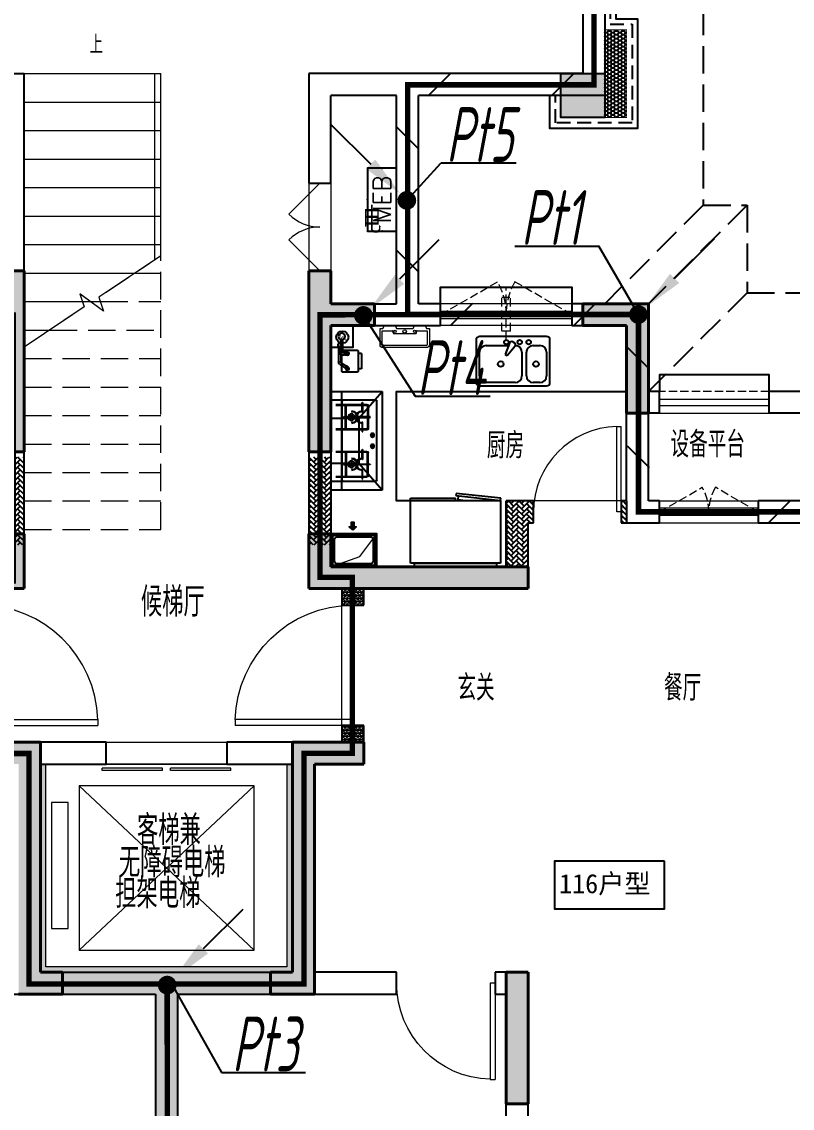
# Model space of a CAD drawing. Extents: x 3753737 to 4713801, y -857380 to 24339.
# Drawn here: x 4589527 to 4596561, y -771827 to -761912 of the extents above; entities that cross this region are included whole.
import ezdxf
from ezdxf.enums import TextEntityAlignment as Align

# ---------------------------------------------------------------- set-up
doc = ezdxf.new("R2010")
doc.units = 0
doc.header["$LTSCALE"] = 1000
doc.header["$MEASUREMENT"] = 0
for name, pattern in [('#P_--_20B1_001_t3$0$DASH', [0.35, 0.25, -0.1]), ('CENTER2', [1.125, 0.75, -0.125, 0.125, -0.125]), ('DASH', [0.35, 0.25, -0.1]), ('HIDDEN', [0.375, 0.25, -0.125])]:
    doc.linetypes.add(name, pattern=pattern)
doc.layers.get('0').update_dxf_attribs({"linetype": 'CONTINUOUS'})
for name, color, linetype in [('!!电气', 1, 'CONTINUOUS'), ('AH-FURNITURE', 1, 'CONTINUOUS'), ('DIM-照明', 7, 'CONTINUOUS'), ('EQUIP-照明', 3, 'CONTINUOUS'), ('IP-bath&kitchen-JOHNSON', 4, 'CONTINUOUS'), ('LVTRY', 252, 'CONTINUOUS'), ('LWIRE', 4, 'CONTINUOUS'), ('SHTLN', 4, 'CONTINUOUS'), ('VPIPE-中水', 122, 'CONTINUOUS'), ('WALL', 252, 'CONTINUOUS'), ('WIRE-接地', 2, 'CONTINUOUS'), ('保温', 6, 'CONTINUOUS'), ('卫生间', 6, 'CONTINUOUS'), ('建筑-排气道', 252, 'CONTINUOUS'), ('看线', 185, 'CONTINUOUS'), ('立面-看线', 251, 'CONTINUOUS')]:
    doc.layers.add(name, color=color, linetype=linetype)
for name, color, linetype, lineweight in [('3.5方案汇报，与郭总、侯月琴确定户型_t8$0$STAIR', 2, 'CONTINUOUS', 18), ('COLUMN', 252, 'CONTINUOUS', 40), ('DIM_SYMB', 252, 'CONTINUOUS', 20), ('PUB_HATCH', 8, 'CONTINUOUS', 9), ('PUB_TEXT', 7, 'CONTINUOUS', 20), ('STAIR', 252, 'CONTINUOUS', 20), ('WINDOW', 146, 'CONTINUOUS', 20), ('填充', 251, 'CONTINUOUS', 5), ('平面-栏杆', 56, 'CONTINUOUS', 15), ('平面-看线', 252, 'CONTINUOUS', 15), ('平面-空调室内机', 176, 'CONTINUOUS', 9), ('平面-空调预留孔', 252, 'CONTINUOUS', 15), ('立面-洞口示意', 252, 'CONTINUOUS', 13)]:
    doc.layers.add(name, color=color, linetype=linetype, lineweight=lineweight)
doc.styles.add('_TCH_DIM', font='SIMPLEX', dxfattribs={"bigfont": 'GBCBIG'})
doc.styles.add('_TEL_DIM', font='SIMPLEX', dxfattribs={"width": 0.8, "height": 3.5, "bigfont": 'HZTXT'})
doc.styles.add('DIM_FONT', font='SIMPLEX', dxfattribs={"width": 0.7, "bigfont": 'GBCBIG'})
doc.styles.add('HZTXT', font='gbeitc.shx', dxfattribs={"width": 0.8, "height": 400, "bigfont": 'hztxt.shx'})
doc.styles.get("Standard").update_dxf_attribs({"font": 'gbenor.shx', "bigfont": 'gbcbig.shx'})
doc.styles.add('黑体', font='simhei.ttf')
pattern_1 = [(45, (0, 0), (0, 47.4157523), [100.584, -33.528]), (135, (23.708, 23.708), (3e-15, 47.4157523), [100.584, -33.528])]
pattern_2 = [(90, (0, 0), (-16.49778, 1e-15), [9.525, -19.05]), (210, (0, 0), (8.24889, -14.2874966), [9.525, -19.05]), (150, (6e-16, 9.525), (-8.24889, -14.2874966), [9.525, -19.05])]

# ---------------------------------------------------------------- blocks, each defined once
blk = doc.blocks.new('rtyg7uyhg')
at = {"layer": 'LVTRY'}
for p, q in [((193590.3, 45458.1), (193590.3, 45069.5)), ((194234.6, 45488.8), (193621, 45488.8)), ((193896.4, 45429.9), (193857.6, 45326.3)), ((193925.8, 45440.4), (193940.1, 45432.2)), ((194265.3, 45069.5), (194265.3, 45458.1)), ((193621, 45130.8), (193621, 45345.6)), ((193682.3, 45407), (193887.8, 45407)), ((193857.6, 45326.3), (193875.3, 45316)), ((193875.3, 45316), (193945.6, 45401.5)), ((194009.6, 45345.6), (194009.6, 45130.8)), ((194050.5, 45130.8), (194050.5, 45345.6)), ((194111.9, 45407), (194173.3, 45407)), ((194234.6, 45345.6), (194234.6, 45130.8)), ((193621, 45038.8), (194234.6, 45038.8)), ((193948.3, 45069.5), (193682.3, 45069.5)), ((194173.3, 45069.5), (194111.9, 45069.5))]:
    blk.add_line(p, q, dxfattribs=at)
for centre, radius in [((193866.4, 45437.7), 20.5), ((193989.2, 45437.7), 20.5), ((194071, 45437.7), 20.5), ((193815.3, 45238.2), 25.6), ((194137.5, 45238.2), 25.6)]:
    blk.add_circle(centre, radius, dxfattribs=at)
for centre, radius, start, end in [((193621, 45458.1), 30.7, 89.99999, 179.99999), ((193915.6, 45422.7), 20.5, 59.99999, 159.46231), ((193929.8, 45414.5), 20.5, 320.53767, 59.99999), ((194234.6, 45458.1), 30.7, 359.99999, 89.99999), ((193682.3, 45345.6), 61.4, 89.99999, 179.99999), ((193948.3, 45345.6), 61.4, 359.99999, 89.99999), ((194111.9, 45345.6), 61.4, 89.99999, 179.99999), ((194173.3, 45345.6), 61.4, 359.99999, 89.99999), ((193682.3, 45130.8), 61.4, 179.99999, 269.99999), ((193948.3, 45130.8), 61.4, 269.99999, 359.99999), ((194111.9, 45130.8), 61.4, 179.99999, 269.99999), ((194173.3, 45130.8), 61.4, 269.99999, 359.99999), ((193621, 45069.5), 30.7, 179.99999, 269.99999), ((194234.6, 45069.5), 30.7, 269.99999, 359.99999)]:
    blk.add_arc(centre, radius, start, end, dxfattribs=at)
at = {"layer": 'LVTRY', "style": 'DIM_FONT', "width": 0.8, "flags": 9}
for tag in ['YSIZE', 'XSIZE']:
    blk.add_attdef(tag, (193927.8, 45487.8), '', height=0.5, rotation=89.99999, dxfattribs=at)
blk = doc.blocks.new('A$C60D053AF')
at = {"layer": 'AH-FURNITURE', "color": 8}
for p, q in [((232.5, -90), (128.3, -90)), ((192.5, -71), (327.6, -71)), ((192.5, -91), (327.6, -91)), ((341.7, -96.9), (370, -143.2)), ((355.9, -82.7), (384.2, -129)), ((232.5, -110), (128.3, -110)), ((245, -129.5), (245, -122.5)), ((265, -129.5), (265, -122.5)), ((255, -281), (255, -251)), ((255, -281), (393, -281)), ((393, -281), (393, -251))]:
    blk.add_line(p, q, dxfattribs=at)
for points in [[(170, -68, 1), (170, -94), (192.5, -94), (192.5, -68)], [(268, -122.5), (268, -107, 0.414214), (248, -87), (232.5, -87), (232.5, -113), (242, -113), (242, -122.5)], [(234, -251), (414, -251, 0.414214), (424, -241), (424, -111, 0.414214), (414, -101), (234, -101, 0.414214), (224, -111), (224, -241, 0.414214)], [(242, -152, 1), (268, -152), (268, -129.5), (242, -129.5)], [(383.8, -161.2, 1), (402.2, -142.8), (386.3, -126.9), (367.9, -145.3)]]:
    blk.add_lwpolyline(points, format="xyb", close=True, dxfattribs=at)
for centre, radius in [((100, -100), 30), ((255, -152), 15), ((255, -152), 10), ((393, -152), 15), ((393, -152), 10)]:
    blk.add_circle(centre, radius, dxfattribs=at)
for radius in [40, 20]:
    blk.add_arc((327.6, -111), radius, 45, 90, dxfattribs=at)
blk = doc.blocks.new('A-Kitchen-7')
at = {"layer": 'LVTRY'}
for p, q in [((-519, 780), (-7, 834)), ((-515, 756), (-519, 780)), ((-4, 811), (-515, 756)), ((515, 756), (-515, 756)), ((-515, 756), (-515, 40)), ((-486, 761), (-485, 756)), ((-29, 767), (-112, 756)), ((-29, 767), (-35, 806)), ((-7, 834), (-4, 811)), ((515, 780), (0, 780)), ((0, 756), (0, 780)), ((515, 756), (515, 780)), ((515, 40), (515, 756)), ((-515, 40), (515, 40))]:
    blk.add_line(p, q, dxfattribs=at)
blk.add_lwpolyline([(-469, 40), (-469, 0), (469, 0), (469, 40)], close=True, dxfattribs=at)
blk = doc.blocks.new('FRSDFDGDGDRGDR')
at = {"layer": '平面-空调预留孔', "color": 252}
for p, q in [((699612.3, 775044), (699612.3, 775441.2)), ((699618.9, 775447.8), (699746.3, 775447.8)), ((699746.3, 775447.8), (699746.3, 775355.4)), ((699719.9, 775342.2), (699719.9, 775143)), ((699726.5, 775348.8), (699739.7, 775348.8)), ((699726.5, 775136.4), (699739.7, 775136.4)), ((699746.3, 775129.8), (699746.3, 775037.4)), ((699746.3, 775037.4), (699618.9, 775037.4))]:
    blk.add_line(p, q, dxfattribs=at)
blk.add_lwpolyline([(699766.1, 775166.7), (699792.5, 775153.5), (699792.5, 775057.2), (699766.1, 775044), (699766.1, 775017.6), (699618.9, 775017.6, -0.414214), (699592.5, 775044), (699592.5, 775441.2, -0.414214), (699618.9, 775467.6), (699766.1, 775467.6), (699766.1, 775441.2), (699792.5, 775428), (699792.5, 775331.6), (699766.1, 775318.4)], format="xyb", close=True, dxfattribs=at)
for centre, radius in [((699739.7, 775331.6), 10.6), ((699739.7, 775243.2), 15.8), ((699739.7, 775153.5), 10.6)]:
    blk.add_circle(centre, radius, dxfattribs=at)
for centre, start, end in [((699618.9, 775441.2), 90, 180), ((699726.5, 775342.2), 90, 180), ((699739.7, 775355.4), 270, 360), ((699726.5, 775143), 180, 270), ((699739.7, 775129.8), 0, 90), ((699618.9, 775044), 180, 270)]:
    blk.add_arc(centre, 6.6, start, end, dxfattribs=at)
blk = doc.blocks.new('*U136')
h = blk.add_hatch(color=5)
h.set_gradient(color1=(0, 0, 255), rotation=180, tint=1)
h.paths.add_polyline_path([(0, 0), (-6.35, -6.35), (-6.35, -2.159), (-15, -2.159), (-15, 2.159), (-6.35, 2.159), (-6.35, 6.35)])
at = {"color": 0, "linetype": 'Continuous'}
blk.add_lwpolyline([(0, 0), (-6.35, -6.35), (-6.35, -2.159), (-15, -2.159), (-15, 2.159), (-6.35, 2.159), (-6.35, 6.35)], close=True, dxfattribs=at)
blk = doc.blocks.new('GDGDRGDRGRD')
at = {"layer": 'PUB_HATCH'}
blk.add_hatch(color=252, dxfattribs=at).paths.add_polyline_path([(430319.8, 370173.6), (430319.8, 370443.6), (430179.8, 370443.6), (430179.8, 370428.6), (430284.8, 370428.6), (430304.8, 370408.6), (430304.8, 370208.6), (430284.8, 370188.6), (429964.8, 370188.6), (429944.8, 370208.6), (429944.8, 370408.6), (429964.8, 370428.6), (430069.8, 370428.6), (430069.8, 370443.6), (429929.8, 370443.6), (429929.8, 370173.6)])
at = {"layer": 'LVTRY', "color": 251}
for p, q in [((430080.5, 371515.4), (429864.6, 371758.3)), ((430334.8, 371758.3), (429864.6, 371758.3)), ((429864.6, 371758.3), (429864.6, 370858.3)), ((430234.8, 370858.3), (430234.8, 371758.3)), ((430334.8, 371515.4), (430080.5, 371515.4)), ((430080.5, 371515.4), (430080.5, 371100.3)), ((429864.6, 370858.3), (430080.5, 371100.3)), ((430080.5, 371100.3), (430334.8, 371100.3)), ((429864.6, 370858.3), (430334.8, 370858.3))]:
    blk.add_line(p, q, dxfattribs=at)
at = {"layer": 'LVTRY'}
for p, q in [((429914.8, 370948.3), (429914.8, 371668.3)), ((429924.8, 371678.3), (430324.8, 371678.3)), ((429994.8, 371628.3), (429994.8, 371418.3)), ((429999.8, 371628.3), (429999.8, 371418.3)), ((430289.8, 371638.3), (430004.8, 371638.3)), ((430289.8, 371633.3), (430004.8, 371633.3)), ((430045.1, 371658.3), (430045.1, 371568.3)), ((430049.6, 371658.3), (430045.1, 371658.3)), ((430049.6, 371568.3), (430049.6, 371658.3)), ((430194.8, 371418.3), (430194.8, 371628.3)), ((430199.8, 371418.3), (430199.8, 371628.3)), ((430234.8, 371668.3), (430234.8, 370948.3)), ((429974.8, 371525.6), (430102.3, 371525.6)), ((429974.8, 371521.1), (429974.8, 371525.6)), ((430102.3, 371521.1), (429974.8, 371521.1)), ((430045.1, 371568.3), (430049.6, 371568.3)), ((430219.8, 371525.6), (430092.3, 371525.6)), ((430092.3, 371525.6), (430092.3, 371521.1)), ((430092.3, 371521.1), (430219.8, 371521.1)), ((430102.3, 371525.6), (430102.3, 371521.1)), ((430219.8, 371521.1), (430219.8, 371525.6)), ((430234.8, 371100.3), (430234.8, 371515.4)), ((430004.8, 371413.3), (430289.8, 371413.3)), ((430004.8, 371408.3), (430289.8, 371408.3)), ((430045.1, 371388.3), (430045.1, 371478.3)), ((430045.1, 371478.3), (430049.6, 371478.3)), ((430049.6, 371478.3), (430049.6, 371388.3)), ((429935.4, 371358.3), (429974.2, 371358.3)), ((429954.8, 371338.9), (429954.8, 371377.7)), ((430049.6, 371388.3), (430045.1, 371388.3)), ((429935.4, 371258.3), (429974.2, 371258.3)), ((429954.8, 371238.9), (429954.8, 371277.7)), ((430004.8, 371208.3), (430289.8, 371208.3)), ((430045.1, 371228.3), (430045.1, 371138.3)), ((430049.6, 371228.3), (430045.1, 371228.3)), ((430049.6, 371138.3), (430049.6, 371228.3)), ((429994.8, 370988.3), (429994.8, 371198.3)), ((429999.8, 370988.3), (429999.8, 371198.3)), ((430004.8, 371203.3), (430289.8, 371203.3)), ((430045.1, 371138.3), (430049.6, 371138.3)), ((430194.8, 371198.3), (430194.8, 370988.3)), ((430199.8, 371198.3), (430199.8, 370988.3)), ((430102.3, 371095.6), (429974.8, 371095.6)), ((429974.8, 371095.6), (429974.8, 371091.1)), ((429974.8, 371091.1), (430102.3, 371091.1)), ((430045.1, 370958.3), (430045.1, 371048.3)), ((430045.1, 371048.3), (430049.6, 371048.3)), ((430049.6, 371048.3), (430049.6, 370958.3)), ((430092.3, 371091.1), (430092.3, 371095.6)), ((430092.3, 371095.6), (430219.8, 371095.6)), ((430219.8, 371091.1), (430092.3, 371091.1)), ((430102.3, 371091.1), (430102.3, 371095.6)), ((430219.8, 371095.6), (430219.8, 371091.1)), ((430324.8, 370938.3), (429924.8, 370938.3)), ((430289.8, 370983.3), (430004.8, 370983.3)), ((430289.8, 370978.3), (430004.8, 370978.3)), ((430049.6, 370958.3), (430045.1, 370958.3))]:
    blk.add_line(p, q, dxfattribs=at)
at = {"layer": 'LVTRY', "color": 252}
for p, q in [((430069.8, 370428.6), (430069.8, 370443.6)), ((430179.8, 370428.6), (430179.8, 370443.6))]:
    blk.add_line(p, q, dxfattribs=at)
at = {"layer": 'LVTRY'}
blk.add_lwpolyline([(429608.8, 370758.3), (429734.8, 370758.3), (429734.8, 371758.3), (427634.8, 371758.3)], dxfattribs=at)
at = {"layer": 'LVTRY', "color": 252}
for points in [[(430334.8, 370158.6), (429914.8, 370158.6), (429914.8, 370458.6), (430334.8, 370458.6)], [(430319.8, 370173.6), (429929.8, 370173.6), (429929.8, 370443.6), (430319.8, 370443.6)], [(429964.8, 370428.6), (430284.8, 370428.6), (430304.8, 370408.6), (430304.8, 370208.6), (430284.8, 370188.6), (429964.8, 370188.6), (429944.8, 370208.6), (429944.8, 370408.6), (429964.8, 370428.6)]]:
    blk.add_lwpolyline(points, close=True, dxfattribs=at)
at = {"layer": 'LVTRY'}
for centre, radius in [((430147.3, 371523.3), 29.7), ((430147.3, 371523.3), 11.7), ((429954.8, 371358.3), 17), ((429954.8, 371258.3), 17), ((430147.3, 371093.3), 29.7), ((430147.3, 371093.3), 11.7)]:
    blk.add_circle(centre, radius, dxfattribs=at)
for centre, radius, start, end in [((429924.8, 371668.3), 10, 90, 180), ((430004.8, 371628.3), 10, 90, 180), ((430004.8, 371628.3), 5, 90, 180), ((430189.8, 371628.3), 10, 0, 90), ((430189.8, 371628.3), 5, 0, 90), ((430224.8, 371668.3), 10, 0, 90), ((430047.3, 371523.3), 56.7, 2.27424, 87.72576), ((430047.3, 371523.3), 52.2, 2.47041, 87.52959), ((430047.3, 371523.3), 56.7, 272.27424, 357.72576), ((430047.3, 371523.3), 52.2, 272.47041, 357.52959), ((430147.3, 371523.3), 56.7, 92.27424, 177.72576), ((430147.3, 371523.3), 56.7, 182.27424, 267.72576), ((430147.3, 371523.3), 52.2, 92.47041, 177.52959), ((430147.3, 371523.3), 52.2, 182.47041, 267.52959), ((430004.8, 371418.3), 10, 180, 270), ((430004.8, 371418.3), 5, 180, 270), ((430189.8, 371418.3), 5, 270, 0), ((430189.8, 371418.3), 10, 270, 0), ((430004.8, 371198.3), 10, 90, 180), ((430189.8, 371198.3), 10, 0, 90), ((430004.8, 371198.3), 5, 90, 180), ((430047.3, 371093.3), 56.7, 2.27424, 87.72576), ((430047.3, 371093.3), 52.2, 2.47041, 87.52959), ((430147.3, 371093.3), 56.7, 92.27424, 177.72576), ((430147.3, 371093.3), 52.2, 92.47041, 177.52959), ((430189.8, 371198.3), 5, 0, 90), ((430047.3, 371093.3), 56.7, 272.27424, 357.72576), ((430047.3, 371093.3), 52.2, 272.47041, 357.52959), ((430147.3, 371093.3), 56.7, 182.27424, 267.72576), ((430147.3, 371093.3), 52.2, 182.47041, 267.52959), ((429924.8, 370948.3), 10, 180, 270), ((430004.8, 370988.3), 10, 180, 270), ((430004.8, 370988.3), 5, 180, 270), ((430189.8, 370988.3), 5, 270, 0), ((430189.8, 370988.3), 10, 270, 0), ((430224.8, 370948.3), 10, 270, 0)]:
    blk.add_arc(centre, radius, start, end, dxfattribs=at)
at = {"layer": '立面-洞口示意', "color": 252}
blk.add_lwpolyline([(430334.8, 370158.6), (430071.3, 370252.5), (429914.8, 370458.6)], dxfattribs=at)
at = {"xscale": -1, "rotation": 270}
blk.add_blockref('FRSDFDGDGDRGDR', (-345582.7, -327434.2), dxfattribs=at)
at = {"xscale": -1}
blk.add_blockref('rtyg7uyhg', (622599.6, 326769.5), dxfattribs=at)
at = {"rotation": 270}
blk.add_blockref('A$C60D053AF', (430334.8, 372358.3), dxfattribs=at)
at = {"layer": 'LVTRY', "color": 1, "extrusion": (0, 0, -1), "xscale": -0.7999999999883585, "yscale": 0.7999999999883585, "zscale": -0.7999999999883585}
blk.add_blockref('A-Kitchen-7', (-429196.8, 370158.6), dxfattribs=at)
at = {"layer": '建筑-排气道', "xscale": -5, "yscale": 5, "zscale": 5, "rotation": 90}
blk.add_blockref('*U136', (430134.7, 370490.9), dxfattribs=at)
blk = doc.blocks.new('GFDGFSDFGD')
at = {"layer": 'PUB_HATCH'}
for points in [[(456616.6, 374623.7), (456616.6, 373473.7), (456816.6, 373473.7), (456816.6, 375123.7), (456616.6, 375123.7), (456616.6, 374823.7), (456216.6, 374823.7), (456216.6, 374623.7)], [(459616.6, 374623.7), (460016.6, 374623.7), (460016.6, 374823.7), (459616.6, 374823.7), (459616.6, 375123.7), (459416.6, 375123.7), (459416.6, 373473.7), (459616.6, 373473.7)], [(461916.7, 374823.7), (461916.7, 374623.7), (462316.6, 374623.7), (462316.6, 373823.7), (462516.6, 373823.7), (462516.6, 374823.7)], [(454816.4, 372423.2), (454816.6, 372224), (456816.6, 372224), (456816.6, 372724), (456616.6, 372724), (456616.6, 372424), (455016.6, 372424)], [(461416.8, 372423.2), (461216.6, 372424), (459616.6, 372424), (459616.6, 372724), (459416.6, 372724), (459416.6, 372224), (461416.6, 372224)], [(456966.6, 370823.7), (456316.6, 370823.7), (456316.6, 370623.7), (456766.6, 370623.7), (456766.6, 368523.7), (457166.6, 368523.7), (457166.6, 368723.7), (456966.6, 368723.7)], [(459266.6, 370823.7), (459266.6, 368723.7), (459066.6, 368723.7), (459066.6, 368523.7), (459466.6, 368523.7), (459466.6, 370623.7), (459916.6, 370623.7), (459916.6, 370823.7)], [(461416.6, 368723.7), (461216.6, 368723.7), (461216.6, 367523.7), (461416.6, 367523.7)]]:
    blk.add_hatch(color=256, dxfattribs=at).paths.add_polyline_path(points)
at = {"layer": 'COLUMN', "color": 252}
for p, q in [((456816.6, 375123.7), (456616.6, 375123.7)), ((456816.6, 373473.7), (456816.6, 375123.7)), ((459616.6, 375123.7), (459416.6, 375123.7)), ((459416.6, 375123.7), (459416.6, 373473.7)), ((459616.6, 374823.7), (459616.6, 375123.7)), ((460016.6, 374823.7), (459616.6, 374823.7)), ((460016.6, 374623.7), (460016.6, 374823.7)), ((461916.7, 374823.7), (461916.7, 374623.7)), ((462516.6, 374823.7), (461916.7, 374823.7)), ((462516.6, 373823.7), (462516.6, 374823.7)), ((459616.6, 374623.7), (460016.6, 374623.7)), ((459616.6, 373473.7), (459616.6, 374623.7)), ((461916.7, 374623.7), (462316.6, 374623.7)), ((462316.6, 374623.7), (462316.6, 373823.7)), ((462316.6, 373823.7), (462516.6, 373823.7)), ((456616.6, 373473.7), (456816.6, 373473.7)), ((459416.6, 373473.7), (459616.6, 373473.7)), ((456816.6, 372724), (456616.6, 372724)), ((456816.6, 372224), (456816.6, 372724)), ((459616.6, 372724), (459416.6, 372724)), ((459416.6, 372724), (459416.6, 372224)), ((459616.6, 372424), (459616.6, 372724)), ((461216.6, 372424), (459616.6, 372424)), ((461416.8, 372423.2), (461216.6, 372424)), ((461416.6, 372224), (461416.8, 372423.2)), ((454816.6, 372224), (456816.6, 372224)), ((459416.6, 372224), (461416.6, 372224)), ((456966.6, 370823.7), (456316.6, 370823.7)), ((456966.6, 368723.7), (456966.6, 370823.7)), ((459266.6, 370823.7), (459266.6, 368723.7)), ((459916.6, 370823.7), (459266.6, 370823.7)), ((459916.6, 370623.7), (459916.6, 370823.7)), ((459466.6, 368523.7), (459466.6, 370623.7)), ((459466.6, 370623.7), (459916.6, 370623.7)), ((457166.6, 368723.7), (456966.6, 368723.7)), ((457166.6, 368523.7), (457166.6, 368723.7)), ((459266.6, 368723.7), (459066.6, 368723.7)), ((459066.6, 368723.7), (459066.6, 368523.7)), ((461416.6, 368723.7), (461216.6, 368723.7)), ((461216.6, 368723.7), (461216.6, 367523.7)), ((461416.6, 367523.7), (461416.6, 368723.7)), ((456766.6, 368523.7), (457166.6, 368523.7)), ((459066.6, 368523.7), (459466.6, 368523.7)), ((461216.6, 367523.7), (461416.6, 367523.7))]:
    blk.add_line(p, q, dxfattribs=at)
blk = doc.blocks.new('GDFGDGRD')
at = {"layer": '保温', "linetype": 'ByBlock', "ltscale": 10}
h = blk.add_hatch(dxfattribs=at)
h.set_pattern_fill('AR-HBONE', color=251, scale=55)
h.set_pattern_definition(pattern_1)
h.paths.add_polyline_path([(431616.6, 372623.9), (431816.6, 372623.9), (431816.7, 373423.7), (431616.7, 373423.7)])
h = blk.add_hatch(dxfattribs=at)
h.set_pattern_fill('AR-HBONE', color=251, scale=55)
h.set_pattern_definition(pattern_1)
h.paths.add_polyline_path([(434616.6, 372623.9), (434416.6, 372623.9), (434416.5, 373423.7), (434616.5, 373423.7)])
h = blk.add_hatch(dxfattribs=at)
h.set_pattern_fill('AR-HBONE', color=251, scale=55)
h.set_pattern_definition(pattern_1)
h.paths.add_polyline_path([(428966.6, 372823.7), (428966.6, 373023.7), (428916.6, 373023.7), (428916.6, 372823.7)])
h = blk.add_hatch(dxfattribs=at)
h.set_pattern_fill('AR-HBONE', color=251, scale=55)
h.set_pattern_definition(pattern_1)
h.paths.add_polyline_path([(429816.6, 372823.7), (429816.6, 373023.7), (429766.6, 373023.7), (429766.6, 372823.7)])
h = blk.add_hatch(dxfattribs=at)
h.set_pattern_fill('AR-HBONE', color=251, scale=55)
h.set_pattern_definition(pattern_1)
h.paths.add_polyline_path([(430017.8, 372423.6), (430016.6, 373023.7), (429816.6, 373023.7), (429817.8, 372423.6)])
at = {"layer": '保温', "linetype": 'Continuous', "ltscale": 10}
h = blk.add_hatch(dxfattribs=at)
h.set_pattern_fill('HEX', color=251, scale=10, angle=90, style=0)
h.set_pattern_definition(pattern_2)
h.paths.add_polyline_path([(431316.6, 372073.7), (431516.6, 372073.7), (431516.7, 372223.7), (431316.7, 372223.7)])
h = blk.add_hatch(dxfattribs=at)
h.set_pattern_fill('HEX', color=251, scale=10, angle=90, style=0)
h.set_pattern_definition(pattern_2)
h.paths.add_polyline_path([(431316.6, 370823.7), (431516.6, 370823.7), (431516.7, 370973.7), (431316.7, 370973.7)])
h = blk.add_hatch(dxfattribs=at)
h.set_pattern_fill('HEX', color=251, scale=10, angle=90, style=0)
h.set_pattern_definition([(90, (-70765.891, -151624.736), (-16.49778, 1e-15), [9.525, -19.05]), (210, (-70765.891, -151624.736), (8.24889, -14.2874966), [9.525, -19.05]), (150, (-70765.891, -151615.211), (-8.24889, -14.2874966), [9.525, -19.05])])
h.paths.add_polyline_path([(434066.6, 368523.7), (434066.6, 368723.7), (432166.6, 368723.7), (432166.6, 368523.7)])
h = blk.add_hatch(dxfattribs=at)
h.set_pattern_fill('HEX', color=251, scale=10, angle=90, style=0)
h.set_pattern_definition([(90, (-70765.891, -152124.736), (-16.49778, 1e-15), [9.525, -19.05]), (210, (-70765.891, -152124.736), (8.24889, -14.2874966), [9.525, -19.05]), (150, (-70765.891, -152115.211), (-8.24889, -14.2874966), [9.525, -19.05])])
h.paths.add_polyline_path([(433016.7, 363923.7), (433216.7, 363923.7), (433216.7, 368523.7), (433016.7, 368523.7)])
at = {"layer": '保温', "color": 251, "linetype": 'ByBlock', "ltscale": 10}
blk.add_line((428916.6, 373023.7), (428916.6, 372823.7), dxfattribs=at)
blk = doc.blocks.new('dongkong')
at = {"layer": '平面-空调预留孔', "color": 8, "linetype": 'HIDDEN', "ltscale": 0.3}
for p, q in [((-603796, 210899.9), (-603796, 210431.5)), ((-603836, 210821), (-603836, 210510.8)), ((-603836, 210821), (-603756, 210821)), ((-603756, 210821), (-603756, 210510.8))]:
    blk.add_line(p, q, dxfattribs=at)
blk.add_lwpolyline([(-603756, 210510.8), (-603836, 210510.8)], dxfattribs=at)
blk = doc.blocks.new('A$C148B7D8E')
at = {"layer": '卫生间', "color": 252, "linetype": 'DASH'}
for p, q in [((7300, 10800), (8200, 9900)), ((7700, 10800), (8600, 9900)), ((7300, 10000), (8200, 9100))]:
    blk.add_line(p, q, dxfattribs=at)
blk.add_lwpolyline([(16100, 14000), (16100, 15400), (7700, 15400), (7700, 10800), (7300, 10800), (7300, 10000), (900, 10000), (900, 9000), (-900, 9000), (-900, -900), (1750, -900), (1750, -2100), (23450, -2100), (23450, -900), (25100, -900)], dxfattribs=at)
blk = doc.blocks.new('A$C028C60F5')
at = {"color": 252}
blk.add_lwpolyline([(400, 0), (0, 0), (0, -400), (400, -400)], close=True, dxfattribs=at)
at = {"layer": 'PUB_HATCH', "color": 252}
blk.add_solid([(0, -400), (400, -400), (0, 0), (400, 0)], dxfattribs=at)
blk = doc.blocks.new('A$C3EFA6995')
for p in [(9700, 100), (9700, -2400), (15900, -2400)]:
    blk.add_blockref('A$C028C60F5', p)
at = {"xscale": -1}
blk.add_blockref('A$C028C60F5', (16300, 100), dxfattribs=at)
blk = doc.blocks.new('$DorLib2D$00000001')
for p, q in [((0.45, 0.975), (0.5, 0.975)), ((0.45, 0), (0.45, 0.975)), ((0.5, 0), (0.5, 0.975)), ((0.5, 0), (0.45, 0))]:
    blk.add_line(p, q)
at = {"lineweight": 13}
blk.add_arc((0.475, 0), 0.975, 91.46928, 180, dxfattribs=at)
blk = doc.blocks.new('$DorLib2D$00000116')
at = {"color": 0}
for p, q in [((-0.5, 0), (-0.146, 0.354)), ((0.5, 0), (0.146, 0.354))]:
    blk.add_line(p, q, dxfattribs=at)
for centre, start, end in [((-0.5, 0), 0, 45), ((0.5, 0), 135, 180)]:
    blk.add_arc(centre, 0.5, start, end, dxfattribs=at)
blk = doc.blocks.new('$WINLIB2D$00000001')
at = {"color": 0}
for points in [[(-0.5, 0.5), (-0.5, -0.5)], [(-0.5, 0.5), (0.5, 0.5)], [(0.5, -0.5), (0.5, 0.5)], [(0.5, 0.1667), (-0.5, 0.1667)], [(0.5, -0.1667), (-0.5, -0.1667)], [(-0.5, -0.5), (0.5, -0.5)]]:
    blk.add_lwpolyline(points, dxfattribs=at)
blk = doc.blocks.new('$DORLIB2D$00000127')
at = {"color": 0}
for points in [[(-0.5333, 0.7949), (-0.5333, 0.6904)], [(-0.0333, 0.7949), (-0.5333, 0.7949)], [(-0.0333, 0.7949), (-0.0333, 0.6904)], [(0.5333, 0.7949), (0.0333, 0.7949)], [(0.0333, 0.7949), (0.0333, 0.6904)], [(0.5333, 0.7949), (0.5333, 0.6904)], [(-0.0333, 0.6904), (-0.5333, 0.6904)], [(0.5333, 0.6904), (0.0333, 0.6904)], [(0.5, 0.5), (-0.5, 0.5)]]:
    blk.add_lwpolyline(points, dxfattribs=at)
blk = doc.blocks.new('A$C66B635E3')
at = {"layer": '填充'}
h = blk.add_hatch(dxfattribs=at)
h.set_pattern_fill('隔热材料02', color=252, scale=100, style=0)
h.set_pattern_definition([(0, (-1161708.397, -603838.63), (0, 50), []), (0, (-1161708.397, -603821.964), (0, 50), []), (270, (-1161664.656, -603813.333), (50, -9e-15), [5.01775, -44.98225]), (270, (-1161702.115, -603813.333), (50, -9e-15), [5.01775, -44.98225]), (90, (-1161676.603, -603847.26), (-50, 3e-15), [5.01775, -44.98225]), (90, (-1161690.17, -603847.26), (-50, 3e-15), [5.01775, -44.98225]), (180, (-1161658.373, -603855.3), (-6e-15, -50), [50.02425, 0.02425]), (135, (-1161672.33, -603852.79), (3e-15, 49.99987405), [4.268, -66.44275]), (116.56505, (-1161625.348, -603849.77), (0.00011283, 49.99993342), [2.805, -108.9985]), (116.56505, (-1161675.348, -603849.77), (0.00011283, 49.99993342), [2.805, -108.9985]), (153.43495, (-1161617.313, -603855.298), (-0.0001128, 49.9999334), [5.61, -106.1935]), (153.43495, (-1161667.313, -603855.298), (-0.0001128, 49.9999334), [5.61, -106.1935]), (63.43495, (-1161626.603, -603842.244), (-0.00011283, 49.99993342), [26.714, -85.0895]), (63.43495, (-1161676.603, -603842.244), (-0.00011283, 49.99993342), [26.714, -85.0895]), (116.56505, (-1161614.656, -603813.333), (0.00011283, 49.99993342), [2.805, -108.9985]), (116.56505, (-1161664.656, -603813.333), (0.00011283, 49.99993342), [2.805, -108.9985]), (135, (-1161665.91, -603810.824), (3e-15, 49.99987405), [4.268, -66.44275]), (153.43495, (-1161618.93, -603807.806), (-0.0001128, 49.9999334), [5.61, -106.1935]), (153.43495, (-1161668.93, -603807.806), (-0.0001128, 49.9999334), [5.61, -106.1935]), (45, (-1161700.86, -603810.824), (0, 49.99987405), [4.268, -66.44275]), (63.43495, (-1161652.115, -603813.333), (-0.00011283, 49.99993342), [2.805, -108.9985]), (63.43495, (-1161702.115, -603813.333), (-0.00011283, 49.99993342), [2.805, -108.9985]), (26.56505, (-1161647.842, -603807.806), (0.0001128, 49.9999334), [5.61, -106.1935]), (26.56505, (-1161697.842, -603807.806), (0.0001128, 49.9999334), [5.61, -106.1935]), (116.56505, (-1161640.168, -603842.244), (0.00011283, 49.99993342), [26.714, -85.0895]), (116.56505, (-1161690.168, -603842.244), (0.00011283, 49.99993342), [26.714, -85.0895]), (45, (-1161694.44, -603852.79), (0, 49.99987405), [4.268, -66.44275]), (63.43495, (-1161641.422, -603849.77), (-0.00011283, 49.99993342), [2.805, -108.9985]), (63.43495, (-1161691.422, -603849.77), (-0.00011283, 49.99993342), [2.805, -108.9985]), (26.56505, (-1161649.46, -603855.298), (0.0001128, 49.9999334), [5.61, -106.1935]), (26.56505, (-1161699.46, -603855.298), (0.0001128, 49.9999334), [5.61, -106.1935])])
h.paths.add_polyline_path([(36400, 6800), (36350, 6800), (36350, 4900), (38650, 4900), (38650, 6800), (38600, 6800), (38600, 4950), (36400, 4950)])
at = {"layer": '立面-看线'}
h = blk.add_hatch(dxfattribs=at)
h.set_pattern_fill('HONEY', color=252, scale=13)
h.set_pattern_definition([(0, (-420616.579, -519516.725), (30.95625, 17.872595), [20.6375, -41.275]), (120, (-420616.579, -519516.725), (-30.9562463, 17.8726014), [20.6375, -41.275]), (60, (-420616.579, -519516.725), (3.7e-06, 35.7451964), [-41.275, 20.6375])])
h.paths.add_polyline_path([(41500, 12900), (41500, 12900), (41500, 13500), (41699.4, 13500), (41699.4, 12700), (41500, 12700)])
at = {"color": 252, "const_width": 8}
blk.add_lwpolyline([(41500, 13500), (41700, 13500), (41700, 12700), (41100, 12700), (41100, 12900)], dxfattribs=at)
at = {"color": 252}
blk.add_lwpolyline([(42047.1, 5913.1), (41041.1, 5913.1), (41041.1, 5477.1), (42047.1, 5477.1)], close=True, dxfattribs=at)
at = {"layer": '3.5方案汇报，与郭总、侯月琴确定户型_t8$0$STAIR', "color": 252}
for p, q in [((36701.9, 6600), (38301.9, 5100)), ((38301.9, 6600), (36701.9, 5100))]:
    blk.add_line(p, q, dxfattribs=at)
for points in [[(38301.9, 5100), (38301.9, 6600), (36701.9, 6600), (36701.9, 5100)], [(36601.9, 5300), (36601.9, 6450), (36451.9, 6450), (36451.9, 5300)]]:
    blk.add_lwpolyline(points, close=True, dxfattribs=at)
at = {"layer": 'DIM_SYMB', "color": 252}
blk.add_lwpolyline([(36850, 13230, 0, 0, 0), (36850, 11430, 40, 0, 0), (36850, 11280, 0, 0, 0)], format="xyseb", dxfattribs=at)
at = {"layer": 'IP-bath&kitchen-JOHNSON', "color": 252}
blk.add_lwpolyline([(39200, 10800), (39200, 10600), (39000, 10600)], dxfattribs=at)
at = {"layer": 'STAIR', "color": 252}
for p, q in [((36200, 10604), (36200, 13100)), ((36200, 13100), (37450, 13100)), ((37390, 13100), (37390, 11394.4)), ((37450, 11436), (37450, 13100)), ((36200, 12840), (37450, 12840)), ((36200, 12580), (37450, 12580)), ((36200, 12320), (37450, 12320)), ((36200, 12060), (37450, 12060)), ((36200, 11800), (37450, 11800)), ((36200, 11540), (37450, 11540)), ((37450, 11436), (36883.2, 11058.7)), ((36200, 11280), (37215.6, 11280)), ((36200, 11020), (36733.4, 11020)), ((36926.3, 10930.8), (36709.7, 11090.2)), ((36709.7, 11090.2), (36750.2, 10970.2)), ((36805.1, 11020), (36896.2, 11020)), ((36883.2, 11058.7), (36926.3, 10930.8)), ((36750.2, 10970.2), (36200, 10604)), ((36200, 10760), (36434.4, 10760))]:
    blk.add_line(p, q, dxfattribs=at)
at = {"layer": 'STAIR', "color": 252, "linetype": '#P_--_20B1_001_t3$0$DASH'}
for p, q in [((37450, 11436), (36883.2, 11058.7)), ((37450, 8940), (37450, 11436)), ((37215.6, 11280), (37450, 11280)), ((36926.3, 10930.8), (36709.7, 11090.2)), ((36709.7, 11090.2), (36750.2, 10970.2)), ((36733.4, 11020), (36805.1, 11020)), ((36883.2, 11058.7), (36926.3, 10930.8)), ((36896.2, 11020), (37450, 11020)), ((36750.2, 10970.2), (36200, 10604)), ((36434.4, 10760), (37450, 10760)), ((36200, 8940), (36200, 10604)), ((36200, 10500), (37450, 10500)), ((36200, 10240), (37450, 10240)), ((36200, 9980), (37450, 9980)), ((36200, 9720), (37450, 9720)), ((36200, 9460), (37450, 9460)), ((36200, 9200), (37450, 9200)), ((36200, 8940), (37450, 8940))]:
    blk.add_line(p, q, dxfattribs=at)
at = {"layer": 'VPIPE-中水', "color": 252, "linetype": 'Continuous'}
blk.add_circle((39105.2, 10695), 55, dxfattribs=at)
at = {"layer": 'WALL', "color": 252}
for p, q in [((41500, 15600), (41500, 12900)), ((41300, 15400), (41300, 13100)), ((35300, 13100), (36200, 13100)), ((36200, 10900), (36200, 13100)), ((38800, 13100.1), (38800, 12100)), ((39700, 13100.1), (38800, 13100.1)), ((41300, 13100), (39700, 13100.1)), ((39000, 12100), (39000, 12900.1)), ((39600, 12900.1), (39000, 12900.1)), ((39600, 11000), (39600, 12900.1)), ((41500, 12900), (39800, 12900.1)), ((39800, 11000), (39800, 12900.1)), ((38800, 12100), (39000, 12100)), ((39000, 11300), (38800, 11300)), ((38800, 11300), (38800, 10900)), ((39000, 11000), (39000, 11300)), ((39000, 11000), (39600, 11000)), ((40000, 11000), (39800, 11000)), ((40000, 10800), (40000, 11000)), ((41900, 11000), (41200, 11000)), ((41200, 11000), (41200, 10800)), ((41900, 10200), (41900, 11000)), ((36200, 8500), (36200, 10900)), ((38800, 10900), (38800, 8500.3)), ((39000, 10800), (39700, 10800)), ((39000, 10800), (39000, 8600.2)), ((39700, 10800), (40000, 10800)), ((41200, 10800), (41700, 10800)), ((41700, 10100), (41700, 10800)), ((42000, 10200), (41900, 10200)), ((42000, 10000), (42000, 10200)), ((43600, 10200), (43000, 10200)), ((43000, 10000), (43000, 10200)), ((41700, 9200), (41700, 10100)), ((41900, 9200), (41900, 10000)), ((42000, 10000), (41900, 10000)), ((43400, 10000), (43000, 10000)), ((40850, 9200), (40600, 9200)), ((40600, 8600), (40600, 9200)), ((40850, 9000), (40850, 9200)), ((41700, 9200), (41650, 9200)), ((41650, 9200), (41650, 9000)), ((42000, 9200), (41900, 9200)), ((42000, 9000), (42000, 9200)), ((43500, 9200), (42900, 9200)), ((42900, 9200), (42900, 9000)), ((40800, 9000), (40850, 9000)), ((40800, 8400), (40800, 9000)), ((41650, 9000), (41800, 9000)), ((41800, 9000), (42000, 9000)), ((42900, 9000), (43400, 9000)), ((39000, 8600.2), (39200.1, 8600)), ((39200, 8600), (40600, 8600)), ((36200, 8400), (36200, 8500)), ((38800, 8500.3), (38800, 8400.3)), ((36000, 8400), (36200, 8400)), ((39000, 8400.3), (38800, 8400.3)), ((39000, 8400.2), (39000, 8400.3)), ((39000, 8400.2), (39100, 8400.1)), ((39100, 8400.1), (39100, 8250)), ((39300, 8250), (39300, 8400)), ((39300, 8400), (40800, 8400)), ((39100, 8250), (39300, 8250)), ((39300, 7150), (39100, 7150)), ((39100, 7150), (39100, 7000)), ((39300, 6800), (39300, 7150)), ((35900, 7000), (36250, 7000)), ((36950, 7000), (36250, 7000)), ((36950, 6800), (36950, 7000)), ((38750, 7000), (38050, 7000)), ((38050, 7000), (38050, 6800)), ((38750, 7000), (39100, 7000)), ((36350, 4900), (36350, 6800)), ((36350, 6800), (36950, 6800)), ((38050, 6800), (38650, 6800)), ((38650, 6800), (38650, 4900)), ((38850, 6800), (38850, 4900)), ((38850, 6800), (39300, 6800)), ((36350, 4900), (37500, 4900)), ((37500, 4900), (38650, 4900)), ((39600, 4900), (38850, 4900)), ((39600, 4700), (39600, 4900)), ((40800, 4900), (40500, 4900)), ((40500, 4900), (40500, 4700)), ((40800, 1900), (40800, 4900)), ((35400, 4700), (36250, 4700)), ((36250, 4700), (37400, 4700)), ((37400, 4700), (37400, 100)), ((37600, 4700), (37600, 100)), ((37600, 4700), (38750, 4700)), ((38750, 4700), (39600, 4700)), ((40500, 4700), (40600, 4700)), ((40600, 1800), (40600, 4700))]:
    blk.add_line(p, q, dxfattribs=at)
at = {"layer": 'WINDOW', "color": 252}
for p, q in [((38800, 12100), (38800, 11300)), ((39000, 12100), (39000, 11300)), ((41650, 9200), (40850, 9200)), ((39100, 7150), (39100, 8250)), ((36950, 7000), (38050, 7000)), ((36950, 6800), (38050, 6800))]:
    blk.add_line(p, q, dxfattribs=at)
at = {"layer": 'WINDOW', "color": 252, "linetype": 'DASH', "ltscale": 0.3}
for points in [[(40001.9, 10900), (40521.5, 11200, -0.131652), (40601.9, 10900)], [(41200, 10900), (40680.4, 11200, 0.131652), (40600, 10900)], [(42000, 9100), (42389.8, 9324.9, -0.131605), (42450, 9100)], [(42900, 9100), (42510.2, 9324.9, 0.131605), (42450, 9100)]]:
    blk.add_lwpolyline(points, format="xyb", dxfattribs=at)
at = {"layer": '填充', "color": 252}
blk.add_lwpolyline([(36400, 6800), (36350, 6800), (36350, 4900), (38650, 4900), (38650, 6800), (38600, 6800), (38600, 4950), (36400, 4950)], close=True, dxfattribs=at)
at = {"layer": '平面-栏杆', "color": 252}
for points in [[(42000, 10130.1), (43000, 10130.3)], [(42000, 10070.1), (43000, 10070.3)]]:
    blk.add_lwpolyline(points, dxfattribs=at)
at = {"layer": '平面-看线', "color": 252, "linetype": 'DASH', "ltscale": 0.3}
blk.add_lwpolyline([(43000, 10200), (42000, 10200)], dxfattribs=at)
at = {"layer": '平面-看线', "color": 252}
blk.add_lwpolyline([(42000, 10000), (43000, 10000)], dxfattribs=at)
at = {"layer": '看线', "color": 252}
blk.add_lwpolyline([(40699.7, 15600), (40699.7, 15900), (41799.7, 15900), (41799.7, 14800), (41600, 14800), (41600, 13600), (41800, 13600), (41800, 12600), (41000, 12600), (41000, 12900)], dxfattribs=at)
at = {"layer": '看线', "color": 252, "linetype": 'HIDDEN', "ltscale": 0.5}
blk.add_lwpolyline([(40749.7, 15600), (40749.7, 15850), (41749.7, 15850), (41749.7, 14850), (41550, 14850), (41550, 13550), (41750, 13550), (41750, 12650), (41050, 12650), (41050, 12900)], dxfattribs=at)
at = {"layer": '看线', "color": 252, "ltscale": 0.5}
for points in [[(40000, 11000), (40000, 11150), (41200, 11150), (41200, 11000)], [(43000, 10200), (43000, 10350), (42000, 10350), (42000, 10200)]]:
    blk.add_lwpolyline(points, dxfattribs=at)
at = {"color": 252, "xscale": -1}
for name, p in [('A$C148B7D8E', (50100, 1100)), ('A$C3EFA6995', (51200, 15500)), ('GDGDRGDRGRD', (469334.8, -361558.3)), ('GDFGDGRD', (470616.6, -363823.7))]:
    blk.add_blockref(name, p, dxfattribs=at)
at = {"color": 252}
blk.add_blockref('GFDGFSDFGD', (-420616.6, -363823.7), dxfattribs=at)
at = {"layer": 'WINDOW', "color": 252}
for name, p, xscale, yscale, zscale, rotation in [('$DorLib2D$00000116', (38900, 11700), -800, -800, -800, 270.000010069939), ('$WINLIB2D$00000001', (40600, 10900), -1200, -200, -1200, 3.665382377524044e-09), ('$DorLib2D$00000001', (41250, 9100), -800, -800, -800, 179.9999999993937), ('$WINLIB2D$00000001', (42450, 9100), -900, 200, -900, 179.999999997536), ('$DorLib2D$00000001', (35800, 7700), -1100, -1100, -1100, 90.00000000947153), ('$DorLib2D$00000001', (39200, 7700), -1100, 1100, -1100, 89.99999999052845), ('$DorLib2D$00000001', (40050, 4800), 900, -900, 900, 1.101422729913818e-09)]:
    blk.add_blockref(name, p, dxfattribs=dict(at, xscale=xscale, yscale=yscale, zscale=zscale, rotation=rotation))
at = {"layer": 'WINDOW', "color": 252, "xscale": 1100, "yscale": -200, "zscale": 1100}
blk.add_blockref('$DORLIB2D$00000127', (37500, 6900), dxfattribs=at)
at = {"layer": '平面-空调室内机', "color": 252, "ltscale": 0.3, "rotation": 180}
blk.add_blockref('dongkong', (-563196, 221570.8), dxfattribs=at)
at = {"color": 252, "style": '黑体'}
blk.add_text('116户型', height=175, dxfattribs=at).set_placement((41083.3, 5620.9))
at = {"layer": 'DIM_SYMB', "color": 7, "style": '_TCH_DIM'}
blk.add_text('上', height=168.8, dxfattribs=at).set_placement((36797.9, 13282.5))
at = {"layer": 'PUB_TEXT', "color": 252}
for s, height, p in [('电', 236.3, (39290.4, 11644.8)), ('厨房', 236.31, (40423.9, 9587.7)), ('设备平台', 236.31, (42099.8, 9599)), ('候梯厅', 270.07, (37266.3, 8144.4)), ('玄关', 236.31, (40155.3, 7377.8)), ('餐厅', 236.31, (42040.7, 7377.8)), ('客梯兼', 270.07, (37230.9, 6062.1)), ('无障碍电梯', 270.07, (37066.3, 5766.3)), ('担架电梯', 270.07, (37031.9, 5484.8))]:
    blk.add_text(s, height=height, dxfattribs=at).set_placement(p)
at = {"layer": 'PUB_TEXT', "color": 252, "width": 0.6}
blk.add_text('WL', height=56, dxfattribs=at).set_placement((39084.2, 10667))
blk = doc.blocks.new('$TelecSys$00000008')
blk.add_line((0.4, 0.4), (-0.4, -0.4))
blk = doc.blocks.new('$TelecSys$00000078')
for p, q in [((1.15, 1.15), (0.55, 0.55)), ((0.104, 0.104), (0.104, 0.104)), ((-0.104, -0.104), (-0.104, -0.104))]:
    blk.add_line(p, q)
at = {"const_width": 0.142}
blk.add_lwpolyline([(-0.071, 0, 1), (0.071, 0, 1)], format="xyb", close=True, dxfattribs=at)
blk.add_solid([(0.62, 0.48), (0.48, 0.62), (0.1, 0.1)])
at = {"width": 0.8, "flags": 9}
blk.add_attdef('A', (0, 0), '', height=0.00002, dxfattribs=at)
blk = doc.blocks.new('$equip$00002534')
for p, q in [((-0.72, 0.66), (-0.72, 0)), ((0.72, 0.66), (-0.72, 0.66)), ((0.72, 0), (0.72, 0.66)), ((-0.72, 0), (0.72, 0))]:
    blk.add_line(p, q)
at = {"const_width": 0.04}
blk.add_lwpolyline([(-0.72, 0.66), (-0.72, 0), (0.72, 0), (0.72, 0.66), (-0.72, 0.66), (-0.72, 0)], dxfattribs=at)
for p in [(0, 0.66), (-0.72, 0.33), (0.72, 0.33), (0, 0)]:
    blk.add_point(p)
at = {"color": 7, "style": '_TEL_DIM'}
blk.add_attdef('$TEXT$', text='', height=0.4, dxfattribs=at).set_placement((0, 0.33), align=Align.MIDDLE_CENTER)
at = {"color": 7, "style": '_TEL_DIM', "flags": 1}
blk.add_attdef('A', text='', height=0.00002, dxfattribs=at).set_placement((0, 0), align=Align.MIDDLE_CENTER)

msp = doc.modelspace()

# ---------------------------------------------------------------- linework, layer by layer
at = {"layer": 'DIM-照明', "color": 7, "ltscale": 0.8}
for p, q in [((4593042.6, -763542.5), (4593353.2, -763203.3)), ((4594039.1, -763203.3), (4593353.2, -763203.3)), ((4594028.6, -763960.6), (4594794, -763960.6)), ((4595156.4, -764584.6), (4594794, -763960.6)), ((4592646, -764592.6), (4593117.2, -765330)), ((4593117.2, -765330), (4593803.1, -765330)), ((4590896.6, -770693.3), (4591351.9, -771501.5)), ((4591351.9, -771501.5), (4592117.3, -771501.5))]:
    msp.add_line(p, q, dxfattribs=at)
at = {"layer": 'WIRE-接地', "color": 2, "linetype": 'CENTER2', "const_width": 50}
for points in [[(4588350.3, -759990.3), (4594751.1, -759990.3), (4594751.1, -762488.1), (4593050.6, -762488.1), (4593050.6, -764584.6), (4595156.4, -764584.6)], [(4595156.4, -764584.6), (4595156.4, -765382.8), (4595156.4, -766385.2), (4603353.5, -766385.2), (4603353.5, -774287.8), (4600649.4, -774287.8), (4600649.4, -773696.6), (4594048.2, -773696.6), (4594048.2, -774894.3), (4593305.1, -774894.3), (4593305.1, -775490.9), (4588400.9, -775490.9)], [(4588647.2, -764589.1), (4589451.5, -764589.1), (4589451.5, -767016.6), (4589152, -767016.6), (4589152, -768589.4), (4589593.9, -768589.4), (4589593.9, -770693.3), (4592103.2, -770693.3), (4592103.2, -768588.2), (4592544.2, -768588.2), (4592544.2, -766981.9), (4592249.4, -766981.9), (4592249.4, -764586.9), (4593043.5, -764585)], [(4590855, -770703.2), (4590859.9, -775484)]]:
    msp.add_lwpolyline(points, dxfattribs=at)

# ---------------------------------------------------------------- block references
at = {"layer": '!!电气'}
msp.add_blockref('A$C66B635E3', (4553348.6, -775485.7), dxfattribs=at)
at = {"layer": 'EQUIP-照明'}
ref = msp.add_blockref('$equip$00002534', (4592684.6, -763535.7), dxfattribs=dict(at, xscale=400, yscale=400, zscale=400, rotation=270))
ref.add_attrib('$TEXT$', 'MEB', dxfattribs={"layer": '0', "color": 7, "height": 160, "rotation": 90, "style": '_TEL_DIM'}).set_placement((4592816.6, -763535.7), align=Align.MIDDLE_CENTER)
at = {"layer": 'LWIRE', "color": 4, "yscale": 600, "zscale": 600}
for p, xscale in [((4593042.6, -763542.5), -600), ((4592646, -764592.6), 600), ((4590855, -770703.2), 600)]:
    msp.add_blockref('$TelecSys$00000078', p, dxfattribs=dict(at, xscale=xscale))
at = {"layer": 'LWIRE', "color": 2, "xscale": 600, "yscale": 600, "zscale": 600}
msp.add_blockref('$TelecSys$00000078', (4595156.4, -764584.6), dxfattribs=at)
at = {"layer": 'SHTLN', "color": 2, "xscale": 250, "yscale": 250, "zscale": 250}
for p, rotation in [((4593338.3, -762488.1), 180), ((4594463.3, -762488.1), 180), ((4593050.6, -762973.8), 270), ((4593050.6, -764098.8), 270), ((4595156.4, -764983.7), 270), ((4595156.4, -765884), 270)]:
    msp.add_blockref('$TelecSys$00000008', p, dxfattribs=dict(at, rotation=rotation))
for p in [(4593541, -764584.6), (4594666, -764584.6), (4596442.5, -766385.2)]:
    msp.add_blockref('$TelecSys$00000008', p, dxfattribs=at)

# ---------------------------------------------------------------- texts
at = {"layer": 'DIM-照明', "color": 7, "ltscale": 0.8, "style": 'HZTXT', "width": 0.7}
for s, p in [('Pt5', (4593708.3, -762941.6)), ('Pt1', (4594359.4, -763698.8)), ('Pt4', (4593447.9, -765068.3)), ('Pt3', (4591750.5, -771239.8))]:
    msp.add_text(s, height=500, dxfattribs=at).set_placement(p, align=Align.MIDDLE)

doc.saveas('drawing.dxf')
